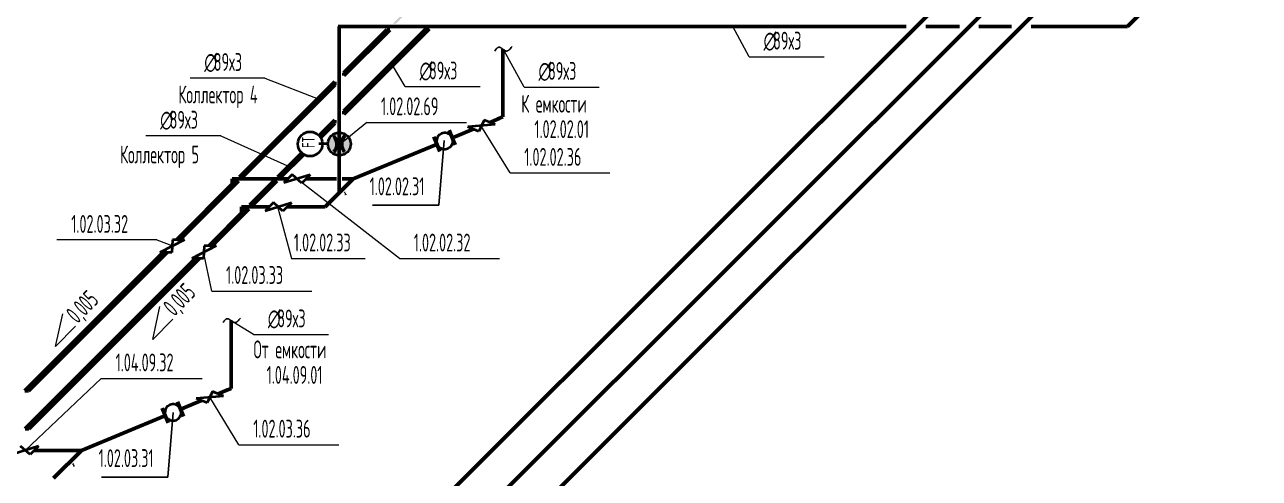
# Model space of a CAD drawing. Header units: millimetres. Extents: x -2281 to 17340, y -2563 to 4166.
# Drawn here: x 5666.5 to 5839.3, y 274.3 to 337.9 of the extents above; entities that cross this region are included whole.
import ezdxf

# ---------------------------------------------------------------- set-up
doc = ezdxf.new("R2010")
doc.units = ezdxf.units.MM
for name, pattern in [('K5LT32775', [0]), ('K5LT32777', [0]), ('K5LT32781', [0]), ('K5LT32783', [0]), ('K5LT32784', [0]), ('K5LT32788', [0]), ('K5LT32797', [0]), ('K5LT32799', [0]), ('K5LT32801', [0]), ('K5LT_THIN', [0])]:
    doc.linetypes.add(name, pattern=pattern)
doc.layers.add('Системный слой', color=7, linetype='Continuous')
doc.styles.add('KTEXTSTYLE', font='GOST_AU.SHX', dxfattribs={"width": 0.96, "height": 5})

# ---------------------------------------------------------------- blocks, each defined once
blk = doc.blocks.new('U1120')
at = {"layer": 'Системный слой', "color": 191, "linetype": 'K5LT32797', "lineweight": 35, "true_color": 0xbf7fff}
for p, q in [((5693.26, 306.86), (5689.83, 305.09)), ((5691.59, 306.86), (5691.49, 305.09)), ((5693.26, 306.86), (5691.59, 306.86)), ((5691.49, 305.09), (5689.83, 305.09))]:
    blk.add_line(p, q, dxfattribs=at)
blk = doc.blocks.new('U1135')
at = {"layer": 'Системный слой', "true_color": 0xffc0cb}
blk.add_hatch(color=254, dxfattribs=at).paths.add_polyline_path([(5710.49, 319.55), (5710.78, 319.58), (5711.06, 319.66), (5711.32, 319.79), (5711.55, 319.96), (5711.75, 320.17), (5711.91, 320.42), (5712.02, 320.69), (5712.07, 320.98), (5712.08, 321.27), (5712.03, 321.56), (5711.93, 321.83), (5711.78, 322.08), (5711.59, 322.3), (5711.36, 322.48), (5711.11, 322.62), (5710.83, 322.71), (5710.54, 322.75), (5710.49, 322.75), (5710.2, 322.72), (5709.91, 322.64), (5709.65, 322.51), (5709.42, 322.34), (5709.22, 322.12), (5709.06, 321.88), (5708.96, 321.61), (5708.9, 321.32), (5708.89, 321.03), (5708.94, 320.74), (5709.04, 320.47), (5709.19, 320.22), (5709.38, 320), (5709.61, 319.82), (5709.86, 319.68), (5710.14, 319.59), (5710.43, 319.55)])
at = {"layer": 'Системный слой', "color": 191, "linetype": 'K5LT32797', "lineweight": 35, "true_color": 0xbf7fff}
blk.add_line((5708.89, 321.15), (5707.63, 321.15), dxfattribs=at)
for centre, radius in [((5706.4, 321.15), 1.72), ((5710.49, 321.15), 1.6)]:
    blk.add_circle(centre, radius, dxfattribs=at)
at = {"layer": 'Системный слой', "color": 5, "linetype": 'K5LT32775', "lineweight": 50, "true_color": 0x0000ff}
for points in [[(5709.75, 320.03), (5709.96, 320.28), (5710.29, 321.06), (5710.05, 321.92), (5709.72, 322.28)], [(5711.22, 320.03), (5711.01, 320.28), (5710.68, 321.06), (5710.92, 321.92), (5711.25, 322.28)]]:
    blk.add_open_spline(points, degree=3, knots=[0, 0, 0, 0, 1.610496, 4, 4, 4, 4], dxfattribs=at)
at = {"layer": 'Системный слой', "color": 7, "insert": (5705.27, 320.62), "char_height": 2.5, "attachment_point": 1, "rotation": 90, "style": 'KTEXTSTYLE'}
blk.add_mtext('\\H3.5;\\W0.965;\\Q15;\\Q0;\\W0.715;\\H1.80;FT', dxfattribs=at)
blk = doc.blocks.new('U1391')
at = {"layer": 'Системный слой', "color": 7, "linetype": 'K5LT_THIN', "lineweight": 13}
for q in [(5717.95, 332.17), (5730.21, 329.19)]:
    blk.add_line((5719.73, 329.19), q, dxfattribs=at)
at = {"layer": 'Системный слой', "color": 7, "char_height": 2.5, "attachment_point": 1, "style": 'KTEXTSTYLE'}
for s, insert in [('\\H3.5;\\W0.965;\\Q15;\\Q0;\\W0.715;\\H2.50;∅', (5721.73, 332.69)), ('\\H3.5;\\W0.965;\\Q15;\\Q0;\\W0.715;\\H2.50;89х3', (5723.05, 332.69))]:
    blk.add_mtext(s, dxfattribs=dict(at, insert=insert))
blk = doc.blocks.new('U1400')
at = {"layer": 'Системный слой', "color": 7, "linetype": 'K5LT_THIN', "lineweight": 13}
for q in [(5765.59, 337.61), (5778.38, 333.37)]:
    blk.add_line((5767.89, 333.37), q, dxfattribs=at)
at = {"layer": 'Системный слой', "color": 7, "char_height": 2.5, "attachment_point": 1, "style": 'KTEXTSTYLE'}
for s, insert in [('\\H3.5;\\W0.965;\\Q15;\\Q0;\\W0.715;\\H2.50;∅', (5769.89, 336.87)), ('\\H3.5;\\W0.965;\\Q15;\\Q0;\\W0.715;\\H2.50;89х3', (5771.22, 336.87))]:
    blk.add_mtext(s, dxfattribs=dict(at, insert=insert))
blk = doc.blocks.new('U1405')
at = {"layer": 'Системный слой', "color": 7, "linetype": 'K5LT_THIN', "lineweight": 13}
for q in [(5733.52, 334.31), (5746.86, 329.13)]:
    blk.add_line((5736.38, 329.13), q, dxfattribs=at)
at = {"layer": 'Системный слой', "color": 7, "char_height": 2.5, "attachment_point": 1, "style": 'KTEXTSTYLE'}
for s, insert in [('\\H3.5;\\W0.965;\\Q15;\\Q0;\\W0.715;\\H2.50;∅', (5738.38, 332.63)), ('\\H3.5;\\W0.965;\\Q15;\\Q0;\\W0.715;\\H2.50;89х3', (5739.71, 332.63))]:
    blk.add_mtext(s, dxfattribs=dict(at, insert=insert))
blk = doc.blocks.new('T41')
at = {"layer": 'Системный слой', "color": 7, "char_height": 2.5, "attachment_point": 1, "style": 'KTEXTSTYLE'}
for s, insert in [('\\H3.5;\\W0.965;\\Q15;\\Q0;\\W0.715;\\H2.50;К емкости', (5735.97, 328.04)), ('\\H3.5;\\W0.965;\\Q15;\\Q0;\\W0.715;\\H2.50;  1.02.02.01', (5735.97, 324.48))]:
    blk.add_mtext(s, dxfattribs=dict(at, insert=insert))
blk = doc.blocks.new('U1406')
at = {"layer": 'Системный слой', "color": 7, "linetype": 'K5LT_THIN', "lineweight": 13}
for q in [(5730.3, 323.75), (5748.37, 317.09)]:
    blk.add_line((5734.39, 317.09), q, dxfattribs=at)
at = {"layer": 'Системный слой', "color": 7, "insert": (5736.39, 320.59), "char_height": 2.5, "attachment_point": 1, "style": 'KTEXTSTYLE'}
blk.add_mtext('\\H3.5;\\W0.965;\\Q15;\\Q0;\\W0.715;\\H2.50;1.02.02.36', dxfattribs=at)
blk = doc.blocks.new('U1407')
at = {"layer": 'Системный слой', "color": 7, "linetype": 'K5LT_THIN', "lineweight": 13}
for q in [(5704.48, 316.31), (5732.91, 305.09)]:
    blk.add_line((5718.92, 305.09), q, dxfattribs=at)
at = {"layer": 'Системный слой', "color": 7, "insert": (5720.92, 308.59), "char_height": 2.5, "attachment_point": 1, "style": 'KTEXTSTYLE'}
blk.add_mtext('\\H3.5;\\W0.965;\\Q15;\\Q0;\\W0.715;\\H2.50;{\\c255;1.02.02.32}', dxfattribs=at)
blk = doc.blocks.new('U1408')
at = {"layer": 'Системный слой', "color": 7, "linetype": 'K5LT_THIN', "lineweight": 13}
for q in [(5710.27, 320.85), (5728.32, 324.18)]:
    blk.add_line((5714.33, 324.18), q, dxfattribs=at)
at = {"layer": 'Системный слой', "color": 7, "insert": (5716.33, 327.68), "char_height": 2.5, "attachment_point": 1, "style": 'KTEXTSTYLE'}
blk.add_mtext('\\H3.5;\\W0.965;\\Q15;\\Q0;\\W0.715;\\H2.50;{\\c255;1.02.02.69}', dxfattribs=at)
blk = doc.blocks.new('U1409')
at = {"layer": 'Системный слой', "color": 7, "linetype": 'K5LT_THIN', "lineweight": 13}
for q in [(5691.5, 306.02), (5706.63, 300.55)]:
    blk.add_line((5692.64, 300.55), q, dxfattribs=at)
at = {"layer": 'Системный слой', "color": 7, "insert": (5694.64, 304.05), "char_height": 2.5, "attachment_point": 1, "style": 'KTEXTSTYLE'}
blk.add_mtext('\\H3.5;\\W0.965;\\Q15;\\Q0;\\W0.715;\\H2.50;{\\c255;1.02.03.33}', dxfattribs=at)
blk = doc.blocks.new('U1410')
at = {"layer": 'Системный слой', "color": 7, "linetype": 'K5LT_THIN', "lineweight": 13}
for q in [(5670.97, 307.7), (5687.3, 306.82)]:
    blk.add_line((5684.96, 307.7), q, dxfattribs=at)
at = {"layer": 'Системный слой', "color": 7, "insert": (5672.97, 311.2), "char_height": 2.5, "attachment_point": 1, "style": 'KTEXTSTYLE'}
blk.add_mtext('\\H3.5;\\W0.965;\\Q15;\\Q0;\\W0.715;\\H2.50;{\\c255;1.02.03.32}', dxfattribs=at)
blk = doc.blocks.new('U1441')
at = {"layer": 'Системный слой', "color": 7, "linetype": 'K5LT_THIN', "lineweight": 13}
for q in [(5695.59, 296.23), (5708.97, 294.46)]:
    blk.add_line((5698.49, 294.46), q, dxfattribs=at)
at = {"layer": 'Системный слой', "color": 7, "char_height": 2.5, "attachment_point": 1, "style": 'KTEXTSTYLE'}
for s, insert in [('\\H3.5;\\W0.965;\\Q15;\\Q0;\\W0.715;\\H2.50;∅', (5700.49, 297.96)), ('\\H3.5;\\W0.965;\\Q15;\\Q0;\\W0.715;\\H2.50;89х3', (5701.81, 297.96))]:
    blk.add_mtext(s, dxfattribs=dict(at, insert=insert))
blk = doc.blocks.new('T61')
at = {"layer": 'Системный слой', "color": 7, "char_height": 2.5, "attachment_point": 1, "style": 'KTEXTSTYLE'}
for s, insert in [('\\H3.5;\\W0.965;\\Q15;\\Q0;\\W0.715;\\H2.50;От емкости', (5698.49, 293.62)), ('\\H3.5;\\W0.965;\\Q15;\\Q0;\\W0.715;\\H2.50;  1.04.09.01', (5698.49, 290.05))]:
    blk.add_mtext(s, dxfattribs=dict(at, insert=insert))
blk = doc.blocks.new('U1442')
at = {"layer": 'Системный слой', "color": 7, "linetype": 'K5LT_THIN', "lineweight": 13}
for q in [(5692.36, 285.68), (5710.44, 279.02)]:
    blk.add_line((5696.45, 279.02), q, dxfattribs=at)
at = {"layer": 'Системный слой', "color": 7, "insert": (5698.45, 282.52), "char_height": 2.5, "attachment_point": 1, "style": 'KTEXTSTYLE'}
blk.add_mtext('\\H3.5;\\W0.965;\\Q15;\\Q0;\\W0.715;\\H2.50;1.02.03.36', dxfattribs=at)
blk = doc.blocks.new('U1444')
at = {"layer": 'Системный слой', "color": 7, "linetype": 'K5LT_THIN', "lineweight": 13}
for q in [(5666.54, 278.23), (5691.3, 288.3)]:
    blk.add_line((5677.18, 288.3), q, dxfattribs=at)
at = {"layer": 'Системный слой', "color": 7, "insert": (5679.18, 291.8), "char_height": 2.5, "attachment_point": 1, "style": 'KTEXTSTYLE'}
blk.add_mtext('\\H3.5;\\W0.965;\\Q15;\\Q0;\\W0.715;\\H2.50;{\\c255;1.04.09.32}', dxfattribs=at)
blk = doc.blocks.new('T68')
at = {"layer": 'Системный слой', "color": 7, "linetype": 'K5LT_THIN', "lineweight": 13}
for q in [(5671.79, 297.37), (5673.57, 295.62)]:
    blk.add_line((5670.78, 292.76), q, dxfattribs=at)
at = {"layer": 'Системный слой', "color": 7, "insert": (5672.04, 297.62), "char_height": 2.5, "attachment_point": 1, "rotation": 45.6595, "style": 'KTEXTSTYLE'}
blk.add_mtext('\\H3.5;\\W0.965;\\Q15;\\Q0;\\W0.715;\\H2.50;0,005', dxfattribs=at)
blk = doc.blocks.new('T70')
at = {"layer": 'Системный слой', "color": 7, "linetype": 'K5LT_THIN', "lineweight": 13}
for q in [(5685.38, 298.38), (5687.17, 296.63)]:
    blk.add_line((5684.37, 293.77), q, dxfattribs=at)
at = {"layer": 'Системный слой', "color": 7, "insert": (5685.63, 298.63), "char_height": 2.5, "attachment_point": 1, "rotation": 45.6595, "style": 'KTEXTSTYLE'}
blk.add_mtext('\\H3.5;\\W0.965;\\Q15;\\Q0;\\W0.715;\\H2.50;0,005', dxfattribs=at)
blk = doc.blocks.new('U1448')
at = {"layer": 'Системный слой', "color": 7, "linetype": 'K5LT_THIN', "lineweight": 13}
for q in [(5689.6, 330.38), (5707.78, 327.38)]:
    blk.add_line((5700.08, 330.38), q, dxfattribs=at)
at = {"layer": 'Системный слой', "color": 7, "char_height": 2.5, "attachment_point": 1, "style": 'KTEXTSTYLE'}
for s, insert in [('\\H3.5;\\W0.965;\\Q15;\\Q0;\\W0.715;\\H2.50;∅', (5691.6, 333.88)), ('\\H3.5;\\W0.965;\\Q15;\\Q0;\\W0.715;\\H2.50;89х3', (5692.92, 333.88))]:
    blk.add_mtext(s, dxfattribs=dict(at, insert=insert))
blk = doc.blocks.new('U1449')
at = {"layer": 'Системный слой', "color": 7, "linetype": 'K5LT_THIN', "lineweight": 13}
for q in [(5683.42, 322.29), (5703.66, 317.88)]:
    blk.add_line((5693.9, 322.29), q, dxfattribs=at)
at = {"layer": 'Системный слой', "color": 7, "char_height": 2.5, "attachment_point": 1, "style": 'KTEXTSTYLE'}
for s, insert in [('\\H3.5;\\W0.965;\\Q15;\\Q0;\\W0.715;\\H2.50;∅', (5685.42, 325.79)), ('\\H3.5;\\W0.965;\\Q15;\\Q0;\\W0.715;\\H2.50;89х3', (5686.74, 325.79))]:
    blk.add_mtext(s, dxfattribs=dict(at, insert=insert))

msp = doc.modelspace()

# ---------------------------------------------------------------- hatches: boundary and pattern name
at = {"layer": 'Системный слой', "true_color": 0xffc0cb}
h = msp.add_hatch(color=254, dxfattribs=at)
h.paths.add_polyline_path([(5696.94099, 316.53088), (5709.84494, 329.43972), (5709.84494, 329.84103), (5696.53983, 316.53088)])
h.paths.add_polyline_path([(5717.15044, 337.14929), (5711.12717, 331.12375), (5711.12717, 330.72244), (5717.55159, 337.14929)])
h.paths.add_polyline_path([(5727.62879, 347.63161), (5717.98222, 337.98139), (5718.38337, 337.98139), (5727.62879, 347.2303)])
h.paths.add_polyline_path([(5727.62879, 347.2303), (5728.62274, 348.22463), (5728.22159, 348.22463), (5727.62879, 347.63161)])
h.paths.add_polyline_path([(5730.06425, 350.06799), (5728.78378, 348.78704), (5729.18493, 348.78704), (5730.46541, 350.06799)])
at = {"layer": 'Системный слой', "true_color": 0xcc99ff}
for points in [[(5711.12717, 325.34666), (5723.05874, 337.27823), (5722.65759, 337.27823), (5711.12717, 325.74781)], [(5696.79266, 311.41623), (5692.23866, 306.86194), (5692.63981, 306.86194), (5696.79266, 311.01505)]]:
    msp.add_hatch(color=191, dxfattribs=at).paths.add_polyline_path(points)
h = msp.add_hatch(color=191, dxfattribs=at)
h.paths.add_polyline_path([(5707.85712, 322.07661), (5709.84494, 324.06442), (5709.84494, 324.46557), (5707.68364, 322.30428)])
h.paths.add_polyline_path([(5705.24934, 319.86997), (5701.91025, 316.53088), (5702.3114, 316.53088), (5705.47701, 319.69649)])
h.paths.add_polyline_path([(5698.38823, 312.61329), (5701.74916, 315.97423), (5701.35359, 315.97423), (5697.99266, 312.61329)])
at = {"layer": 'Системный слой', "true_color": 0xffc0cb}
h = msp.add_hatch(color=254, dxfattribs=at)
h.paths.add_polyline_path([(5695.95553, 315.94635), (5695.49252, 315.48317), (5695.49252, 315.08186), (5696.35668, 315.94635)])
h.paths.add_polyline_path([(5688.1132, 307.69975), (5695.49252, 315.08186), (5695.49252, 315.48317), (5687.71204, 307.69975)])
at = {"layer": 'Системный слой', "true_color": 0x99ccff}
msp.add_hatch(color=151, dxfattribs=at).paths.add_polyline_path([(5666.99805, 286.57619), (5686.3461, 305.93198), (5685.82455, 305.93198), (5666.4765, 286.57619)])
at = {"layer": 'Системный слой', "true_color": 0x0000ff}
msp.add_hatch(color=5, dxfattribs=at).paths.add_polyline_path([(5690.35002, 305.09418), (5666.52667, 281.2697), (5667.04822, 281.2697), (5690.87157, 305.09418)])

# ---------------------------------------------------------------- linework, layer by layer
at = {"layer": 'Системный слой', "color": 151, "linetype": 'K5LT32788', "lineweight": 50, "true_color": 0x7fbfff}
for p, q in [((5933.09769, 464.74526), (5574.82634, 106.4739)), ((5666.4765, 286.57619), (5685.82455, 305.93198)), ((5666.99805, 286.57619), (5686.3461, 305.93198)), ((5685.82455, 305.93198), (5686.3461, 305.93198)), ((5666.4765, 286.57619), (5666.99805, 286.57619)), ((5674.41598, 278.23159), (5667.80417, 278.23159))]:
    msp.add_line(p, q, dxfattribs=at)
at = {"layer": 'Системный слой', "color": 191, "linetype": 'K5LT32781', "lineweight": 50, "true_color": 0xbf7fff}
for p, q in [((5570.64459, 109.58729), (5892.19972, 431.14241)), ((5722.64305, 337.27823), (5723.05874, 337.27823)), ((5711.12717, 325.74781), (5711.12717, 325.34666)), ((5709.84494, 324.46557), (5709.84494, 324.06442)), ((5701.8957, 316.53088), (5702.3114, 316.53088)), ((5701.33347, 315.97423), (5701.74916, 315.97423)), ((5712.44485, 316.25916), (5708.52726, 312.34157)), ((5696.79266, 312.34157), (5696.79266, 310.96685)), ((5700.69881, 312.34157), (5696.79266, 312.34157)), ((5697.43194, 312.05556), (5697.84764, 312.05556)), ((5697.97254, 312.61329), (5698.38823, 312.61329)), ((5701.97064, 312.34157), (5701.86649, 312.34157)), ((5708.52726, 312.34157), (5703.21927, 312.34157))]:
    msp.add_line(p, q, dxfattribs=at)
at = {"layer": 'Системный слой', "color": 211, "linetype": 'K5LT32783', "lineweight": 50, "true_color": 0xff7fff}
for p, q in [((5880.2268, 426.62514), (5566.47405, 112.87239)), ((5894.17956, 410.96469), (5820.82583, 337.61096)), ((5789.84555, 337.61096), (5710.35199, 337.61096)), ((5711.12717, 331.12375), (5717.15044, 337.14929)), ((5711.12717, 330.72244), (5717.55159, 337.14929)), ((5717.1359, 337.14929), (5717.55159, 337.14929)), ((5797.3012, 337.61096), (5792.5797, 337.61096)), ((5804.59632, 337.61096), (5800.03534, 337.61096)), ((5820.82583, 337.61096), (5807.33047, 337.61096)), ((5733.38003, 326.32512), (5733.38003, 334.43184)), ((5711.12717, 331.12375), (5711.12717, 330.72244)), ((5696.52554, 316.51658), (5709.84494, 329.84103)), ((5696.94099, 316.53088), (5709.84494, 329.43972)), ((5709.84494, 329.84103), (5709.84494, 329.38075)), ((5732.67564, 324.65013), (5733.38003, 324.94228)), ((5733.38003, 324.94228), (5733.38003, 326.32512)), ((5726.64462, 322.14869), (5729.23648, 323.22369)), ((5731.54573, 324.18148), (5732.86508, 324.7287)), ((5726.40224, 322.04816), (5726.88699, 322.24922)), ((5712.44485, 316.25916), (5724.09299, 321.09037)), ((5696.52529, 316.53088), (5696.94099, 316.53088)), ((5687.69775, 307.68545), (5695.98231, 315.97315)), ((5688.1132, 307.69975), (5696.39776, 315.98745)), ((5695.94099, 315.94635), (5696.35668, 315.94635)), ((5686.94214, 306.73997), (5687.09394, 306.89182)), ((5688.37337, 284.02058), (5688.85812, 284.22164))]:
    msp.add_line(p, q, dxfattribs=at)
at = {"layer": 'Системный слой', "color": 6, "linetype": 'K5LT32801', "lineweight": 50, "true_color": 0xff00ff}
for p, q in [((5710.48606, 314.30037), (5710.48606, 337.61126)), ((5695.49252, 316.26894), (5695.49252, 315.04534)), ((5703.31258, 316.25916), (5695.49252, 316.25916)), ((5710.08606, 316.25916), (5705.83304, 316.25916)), ((5712.44485, 316.25916), (5710.88606, 316.25916))]:
    msp.add_line(p, q, dxfattribs=at)
at = {"layer": 'Системный слой', "color": 200, "linetype": 'K5LT32784', "lineweight": 50, "true_color": 0xbf00ff}
for p, q in [((5722.65759, 337.27823), (5711.12717, 325.74781)), ((5723.05874, 337.27823), (5711.12717, 325.34666)), ((5709.84494, 324.46557), (5707.68364, 322.30428)), ((5709.84494, 324.06442), (5707.85712, 322.07661)), ((5705.24934, 319.86997), (5701.89595, 316.51658)), ((5705.47701, 319.69649), (5702.3114, 316.53088)), ((5703.65776, 317.88282), (5702.30582, 316.53088)), ((5701.35359, 315.97423), (5697.97836, 312.59899)), ((5701.76239, 315.98745), (5698.38823, 312.61329)), ((5697.43194, 312.05556), (5692.22436, 306.84764)), ((5697.84739, 312.06986), (5692.63981, 306.86194)), ((5691.5449, 305.97862), (5691.54378, 305.9775))]:
    msp.add_line(p, q, dxfattribs=at)
at = {"layer": 'Системный слой', "color": 211, "linetype": 'K5LT32799', "lineweight": 35, "true_color": 0xff7fff}
for p, q in [((5732.31578, 323.86294), (5728.46643, 323.54223)), ((5730.00653, 322.90515), (5728.46643, 323.54223)), ((5730.77568, 324.50002), (5730.00653, 322.90515)), ((5732.31578, 323.86294), (5730.77568, 324.50002)), ((5724.51464, 320.07202), (5723.67075, 322.1101)), ((5724.65052, 320.12828), (5723.80663, 322.16636)), ((5726.6886, 320.97217), (5725.84471, 323.01025)), ((5726.82447, 321.02843), (5725.98058, 323.06651)), ((5703.91685, 316.85374), (5702.72885, 315.6848)), ((5706.41677, 316.83353), (5702.72885, 315.6848)), ((5705.22877, 315.66459), (5703.91685, 316.85374)), ((5706.41677, 316.83353), (5705.22877, 315.66459)), ((5701.2977, 312.93086), (5700.1097, 311.76192)), ((5703.79762, 312.91065), (5700.1097, 311.76192)), ((5702.60962, 311.74171), (5701.2977, 312.93086)), ((5703.79762, 312.91065), (5702.60962, 311.74171)), ((5688.80681, 307.69975), (5685.37238, 305.93198)), ((5687.14014, 307.69975), (5687.03904, 305.93198)), ((5688.80681, 307.69975), (5687.14014, 307.69975)), ((5687.03904, 305.93198), (5685.37238, 305.93198)), ((5694.28691, 285.83536), (5690.43756, 285.51466)), ((5691.97766, 284.87757), (5690.43756, 285.51466)), ((5692.74681, 286.47245), (5691.97766, 284.87757)), ((5694.28691, 285.83536), (5692.74681, 286.47245)), ((5686.48578, 282.04444), (5685.64189, 284.08252)), ((5686.62165, 282.1007), (5685.77776, 284.13878)), ((5688.65973, 282.94459), (5687.81584, 284.98267)), ((5688.7956, 283.00085), (5687.95171, 285.03893)), ((5668.3879, 278.80595), (5664.69998, 277.65722)), ((5667.1999, 277.63701), (5665.88798, 278.82617)), ((5668.3879, 278.80595), (5667.1999, 277.63701))]:
    msp.add_line(p, q, dxfattribs=at)
at = {"layer": 'Системный слой', "color": 7, "linetype": 'K5LT32777', "lineweight": 25}
for p, q in [((5725.15277, 321.61998), (5724.4198, 312.56977)), ((5715.11841, 312.56977), (5724.4198, 312.56977)), ((5687.21874, 283.54168), (5686.48578, 274.49148)), ((5677.18439, 274.49148), (5686.48578, 274.49148))]:
    msp.add_line(p, q, dxfattribs=at)
at = {"layer": 'Системный слой', "color": 7, "linetype": 'K5LT_THIN', "lineweight": 13}
for p, q in [((5701.85298, 312.39229), (5703.79762, 305.09418)), ((5703.79762, 305.09418), (5714.12411, 305.09418))]:
    msp.add_line(p, q, dxfattribs=at)
at = {"layer": 'Системный слой', "color": 5, "linetype": 'K5LT32775', "lineweight": 50, "true_color": 0x0000ff}
for p, q in [((5690.35002, 305.09418), (5666.52667, 281.2697)), ((5690.87157, 305.09418), (5667.04822, 281.2697)), ((5690.35002, 305.09418), (5690.87157, 305.09418)), ((5695.35116, 288.29754), (5695.35116, 296.40426)), ((5694.64677, 286.62255), (5695.35116, 286.9147)), ((5695.35116, 286.9147), (5695.35116, 288.29754)), ((5688.61575, 284.12111), (5691.20761, 285.19611)), ((5693.51686, 286.1539), (5694.83621, 286.70112)), ((5674.41598, 278.23159), (5686.06412, 283.06279)), ((5666.52667, 281.2697), (5667.04822, 281.2697)), ((5674.41598, 278.23159), (5670.49839, 274.314))]:
    msp.add_line(p, q, dxfattribs=at)
at = {"layer": 'Системный слой', "color": 211, "linetype": 'K5LT32799', "lineweight": 35, "true_color": 0xff7fff}
for centre, start, end in [((5725.24761, 321.56926), 38.3352596, 186.6498691), ((5725.24761, 321.56926), 218.3352596, 6.6498691), ((5687.21874, 283.54168), 38.3352596, 186.6498691), ((5687.21874, 283.54168), 218.3352596, 6.6498691)]:
    msp.add_arc(centre, 1.14649, start, end, dxfattribs=at)
at = {"layer": 'Системный слой', "color": 211, "linetype": 'K5LT32783', "lineweight": 50, "true_color": 0xff7fff}
for centre in [(5711.24881, 314.37069), (5673.21994, 276.34311)]:
    msp.add_arc(centre, 0.16667, 270, 315, dxfattribs=at)
at = {"layer": 'Системный слой', "color": 7, "linetype": 'K5LT32777', "lineweight": 25}
for points in [[(5732.25038, 334.16965), (5732.34867, 334.29902), (5732.45818, 334.46555), (5732.62104, 334.60992), (5732.67884, 334.6504), (5732.7267, 334.6762), (5732.76916, 334.6928), (5732.8082, 334.70263), (5732.8452, 334.70703), (5732.88208, 334.70657), (5732.92124, 334.70131), (5732.96548, 334.69014), (5733.01711, 334.671), (5733.07989, 334.64042), (5733.16027, 334.59214), (5733.27215, 334.51321), (5733.40735, 334.40775), (5733.55339, 334.29882), (5733.67581, 334.22441), (5733.76608, 334.18702), (5733.8251, 334.17118), (5733.87494, 334.16486), (5733.92183, 334.165), (5733.96896, 334.17099), (5734.01823, 334.18339), (5734.0707, 334.20323), (5734.12779, 334.23222), (5734.19157, 334.27314), (5734.2655, 334.33085), (5734.35612, 334.4147), (5734.49898, 334.56828), (5734.60558, 334.70175), (5734.67849, 334.79243)], [(5694.22151, 296.14207), (5694.3198, 296.27144), (5694.42931, 296.43797), (5694.59217, 296.58234), (5694.64997, 296.62282), (5694.69783, 296.64862), (5694.74029, 296.66522), (5694.77933, 296.67505), (5694.81633, 296.67945), (5694.85321, 296.67899), (5694.89237, 296.67373), (5694.93661, 296.66256), (5694.98824, 296.64342), (5695.05102, 296.61284), (5695.1314, 296.56456), (5695.24328, 296.48563), (5695.37848, 296.38017), (5695.52452, 296.27124), (5695.64694, 296.19683), (5695.73721, 296.15944), (5695.79624, 296.1436), (5695.84607, 296.13728), (5695.89297, 296.13743), (5695.94009, 296.14341), (5695.98936, 296.15581), (5696.04183, 296.17566), (5696.09892, 296.20464), (5696.1627, 296.24556), (5696.23663, 296.30327), (5696.32725, 296.38713), (5696.47011, 296.54071), (5696.57672, 296.67417), (5696.64963, 296.76485)]]:
    msp.add_open_spline(points, degree=3, knots=[0, 0, 0, 0, 5.153283161, 6.125718273, 6.813778764, 7.362557566, 7.82767119, 8.240537968, 8.622095168, 8.993333121, 9.394896267, 9.858888535, 10.421892799, 11.119247208, 12.046709418, 13.360502861, 15.412215119, 17.425725828, 19.07521084, 19.888699557, 20.483094271, 20.987036401, 21.460477721, 21.950422327, 22.473862545, 23.050594356, 23.706749774, 24.479033336, 25.424401504, 26.645332675, 28.348613178, 32, 32, 32, 32], dxfattribs=at)

# ---------------------------------------------------------------- block references
at = {"layer": 'Системный слой'}
for name in ['U1400', 'U1448', 'U1405', 'U1391', 'U1408', 'T41', 'U1449', 'U1406', 'U1135', 'U1407', 'U1410', 'U1120', 'U1409', 'T68', 'T70', 'U1441', 'T61', 'U1444', 'U1442']:
    msp.add_blockref(name, (0, 0), dxfattribs=at)

# ---------------------------------------------------------------- texts
at = {"layer": 'Системный слой', "color": 7, "char_height": 2.5, "attachment_point": 1, "style": 'KTEXTSTYLE'}
for s, insert in [('\\H3.5;\\W0.965;\\Q15;\\Q0;\\W0.715;\\H2.50;Коллектор 4', (5687.97997, 329.3397)), ('\\H3.5;\\W0.965;\\Q15;\\Q0;\\W0.715;\\H2.50;Коллектор 5', (5679.81257, 320.93089)), ('\\H3.5;\\W0.965;\\Q15;\\Q0;\\W0.715;\\H2.50;1.02.02.31', (5714.73794, 316.46934)), ('\\H3.5;\\W0.965;\\Q15;\\Q0;\\W0.715;\\H2.50;1.02.02.33', (5704.13609, 308.59759)), ('\\H3.5;\\W0.965;\\Q15;\\Q0;\\W0.715;\\H2.50;1.02.03.31', (5676.80392, 278.39105))]:
    msp.add_mtext(s, dxfattribs=dict(at, insert=insert))

doc.saveas('drawing.dxf')
